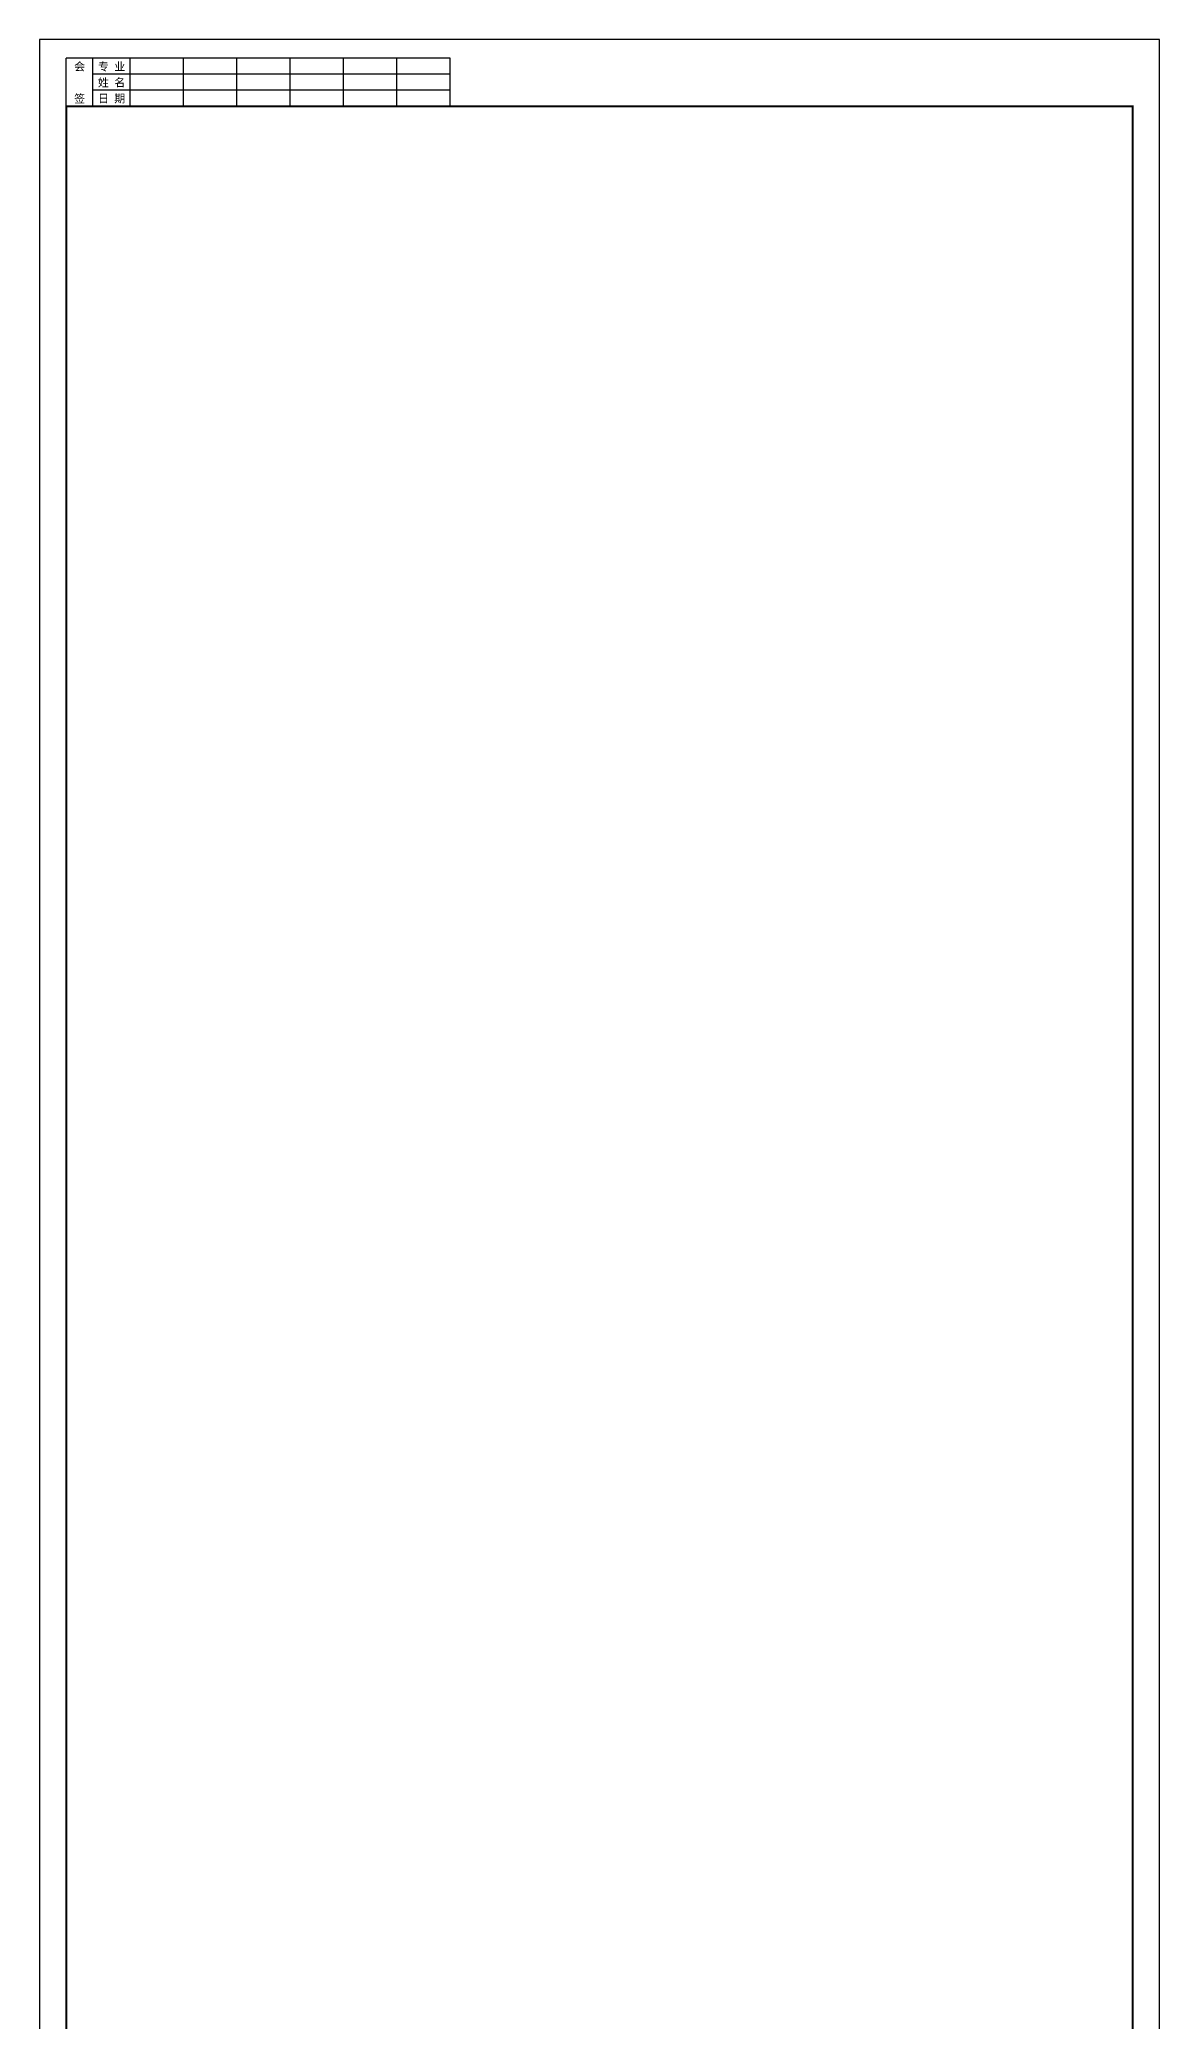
# Model space of a CAD drawing. Extents: x 0 to 420, y 0 to 1486.
# Drawn here: x 0 to 420, y 743 to 1486 of the extents above; entities that cross this region are included whole.
import ezdxf
from ezdxf.enums import TextEntityAlignment as Align

# ---------------------------------------------------------------- set-up
doc = ezdxf.new("R2010")
doc.units = 0
doc.header["$MEASUREMENT"] = 0
doc.layers.get('0').update_dxf_attribs({"linetype": 'CONTINUOUS'})
doc.styles.add('HUALUC', font='SimSun.ttf')

msp = doc.modelspace()

# ---------------------------------------------------------------- linework, layer by layer
for p, q in [((0, 1486), (0, 0)), ((420, 1486), (0, 1486)), ((420, 0), (420, 1486)), ((154, 1479), (10, 1479)), ((10, 1461), (10, 1479)), ((20, 1461), (20, 1479)), ((34, 1461), (34, 1479)), ((54, 1461), (54, 1479)), ((74, 1461), (74, 1479)), ((94, 1461), (94, 1479)), ((114, 1461), (114, 1479)), ((134, 1461), (134, 1479)), ((154, 1461), (154, 1479)), ((154, 1473), (20, 1473)), ((154, 1467), (20, 1467))]:
    msp.add_line(p, q)
at = {"const_width": 0.8}
msp.add_lwpolyline([(410, 10), (410, 1461), (10, 1461), (10, 10)], close=True, dxfattribs=at)

# ---------------------------------------------------------------- texts
at = {"style": 'HUALUC'}
for s, p in [('会', (15, 1476)), ('姓 名', (27, 1470)), ('专 业', (27, 1476)), ('签', (15, 1464)), ('日 期', (27, 1464))]:
    msp.add_text(s, height=3, dxfattribs=at).set_placement(p, align=Align.MIDDLE)

doc.saveas('drawing.dxf')
